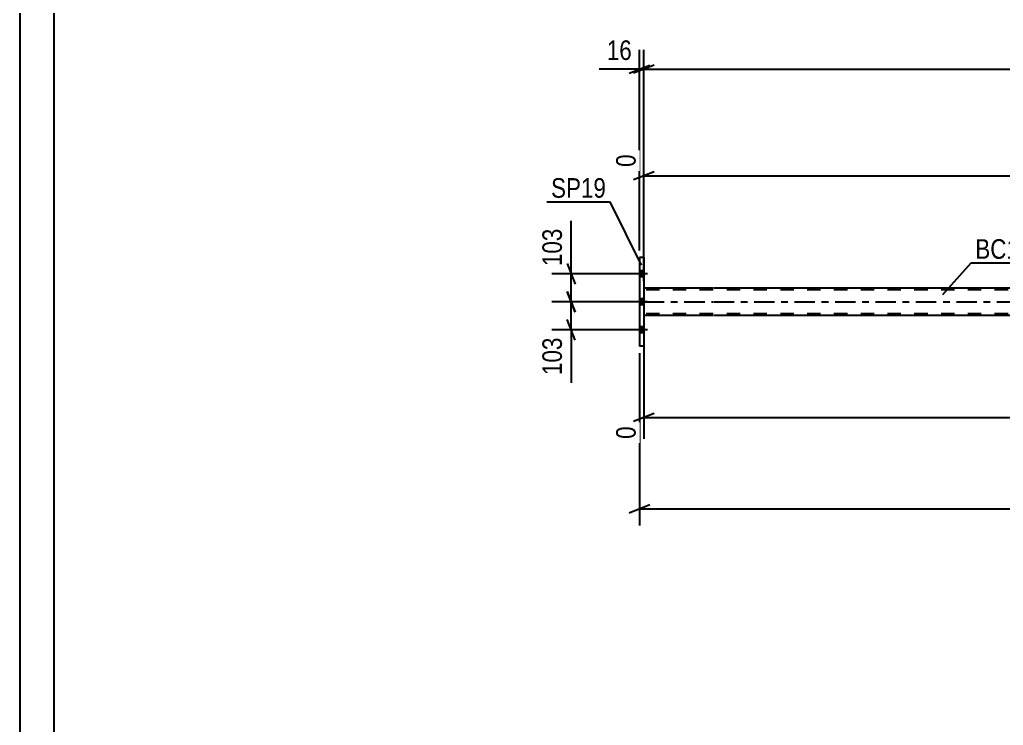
# Model space of a CAD drawing. Header units: millimetres. Extents: x 0 to 841, y 0 to 594.
# Drawn here: x 0 to 143.9, y 151.8 to 255.1 of the extents above; entities that cross this region are included whole.
import ezdxf

# ---------------------------------------------------------------- set-up
doc = ezdxf.new("R2010")
doc.units = ezdxf.units.MM
doc.linetypes.add('DXK_LINE_DOT2', pattern=[3.9198, 1.9599, -1.9599])
doc.linetypes.add('DXK_LINE_DOT3', pattern=[5.9187, 2.979, -0.9799, 0.9799, -0.9799])
doc.styles.add('Arial Narrow', font='ARIALN.TTF', dxfattribs={"height": 0.2})

# ---------------------------------------------------------------- blocks, each defined once
blk = doc.blocks.new('Unknown-122570569-1133')
at = {"color": 5, "linetype": 'Continuous'}
for p, q in [((0, 594), (0, 0)), ((5, 589), (5, 5))]:
    blk.add_line(p, q, dxfattribs=at)
blk = doc.blocks.new('Part-122570569-7320 - 7169')
at = {"color": 2, "linetype": 'Continuous'}
for p, q in [((101.46, 215.79), (91.34, 215.79)), ((146.32, 215.79), (101.56, 215.79)), ((101.46, 211.79), (91.34, 211.79)), ((146.32, 211.79), (101.56, 211.79))]:
    blk.add_line(p, q, dxfattribs=at)
at = {"color": 7, "linetype": 'DXK_LINE_DOT2'}
for p, q in [((91.34, 215.79), (91.34, 211.79)), ((101.46, 215.55), (91.34, 215.55)), ((763.96, 215.55), (101.56, 215.55)), ((101.46, 212.03), (91.34, 212.03)), ((763.96, 212.03), (101.56, 212.03))]:
    blk.add_line(p, q, dxfattribs=at)
at = {"color": 7, "linetype": 'DXK_LINE_DOT3'}
for p, q in [((91.34, 213.79), (101.46, 213.79)), ((101.56, 213.79), (763.96, 213.79))]:
    blk.add_line(p, q, dxfattribs=at)
blk = doc.blocks.new('Bolt-122570569-7361 - 7169')
at = {"linetype": 'Continuous'}
for points in [[(91.34, 217.45), (91.34, 218.33), (90.7, 218.33), (90.7, 217.45)], [(91.34, 217.45), (91.34, 218.33), (90.7, 218.33), (90.7, 217.45)], [(91.34, 217.45), (91.34, 218.33), (90.7, 218.33), (90.7, 217.45)], [(91.34, 213.35), (91.34, 214.23), (90.7, 214.23), (90.7, 213.35)], [(91.34, 213.35), (91.34, 214.23), (90.7, 214.23), (90.7, 213.35)], [(91.34, 209.25), (91.34, 210.13), (90.7, 210.13), (90.7, 209.25)], [(91.34, 209.25), (91.34, 210.13), (90.7, 210.13), (90.7, 209.25)], [(91.34, 209.25), (91.34, 210.13), (90.7, 210.13), (90.7, 209.25)]]:
    blk.add_hatch(color=1, dxfattribs=at).paths.add_polyline_path(points)
at = {"color": 1, "linetype": 'Continuous'}
for p, q in [((91.86, 217.89), (88.54, 217.89)), ((91.86, 217.89), (88.54, 217.89)), ((91.86, 217.89), (88.54, 217.89)), ((91.34, 218.33), (90.7, 218.33)), ((91.34, 218.33), (90.7, 218.33)), ((91.34, 218.33), (90.7, 218.33)), ((91.34, 217.45), (90.7, 217.45)), ((91.34, 217.45), (90.7, 217.45)), ((91.34, 217.45), (90.7, 217.45)), ((91.86, 213.79), (88.54, 213.79)), ((91.86, 213.79), (88.54, 213.79)), ((91.34, 214.23), (90.7, 214.23)), ((91.34, 214.23), (90.7, 214.23)), ((91.34, 213.35), (90.7, 213.35)), ((91.34, 213.35), (90.7, 213.35)), ((91.86, 209.69), (88.54, 209.69)), ((91.86, 209.69), (88.54, 209.69)), ((91.86, 209.69), (88.54, 209.69)), ((91.34, 210.13), (90.7, 210.13)), ((91.34, 210.13), (90.7, 210.13)), ((91.34, 210.13), (90.7, 210.13)), ((91.34, 209.25), (90.7, 209.25)), ((91.34, 209.25), (90.7, 209.25)), ((91.34, 209.25), (90.7, 209.25))]:
    blk.add_line(p, q, dxfattribs=at)
blk = doc.blocks.new('Part-122570569-7430 - 7169')
at = {"color": 2, "linetype": 'Continuous'}
for p, q in [((91.34, 220.29), (90.7, 220.29)), ((90.7, 220.29), (90.7, 207.29)), ((91.34, 220.29), (91.34, 207.29)), ((91.34, 207.29), (90.7, 207.29))]:
    blk.add_line(p, q, dxfattribs=at)
blk = doc.blocks.new('StraightDimension-122570569-11302 - 7169')
at = {"color": 7, "linetype": 'Continuous'}
for p, q in [((91.34, 221.29), (91.34, 250.66)), ((92.84, 248.41), (89.84, 247.21)), ((91.34, 247.81), (774.18, 247.81))]:
    blk.add_line(p, q, dxfattribs=at)
blk = doc.blocks.new('StraightDimension-122570569-20571 - 7169')
at = {"color": 7, "linetype": 'Continuous'}
for p, q in [((90.7, 206.29), (90.7, 181.09)), ((92.2, 184.09), (89.2, 182.89)), ((90.7, 183.49), (774.82, 183.49))]:
    blk.add_line(p, q, dxfattribs=at)
blk = doc.blocks.new('StraightDimension-122570569-7568 - 7169')
at = {"color": 7, "linetype": 'Continuous'}
for p, q in [((80.1, 215.29), (81.3, 212.29)), ((90.34, 213.79), (77.85, 213.79)), ((80.7, 209.69), (80.7, 213.79)), ((81.3, 208.19), (80.1, 211.19)), ((89.7, 209.69), (77.85, 209.69)), ((80.7, 209.69), (80.7, 201.95)), ((80.7, 209.69), (80.7, 201.95))]:
    blk.add_line(p, q, dxfattribs=at)
at = {"color": 0}
blk.add_wipeout([(79.95, 209.16), (75.75, 209.16), (75.75, 202.48), (79.95, 202.48)], dxfattribs=at)
at = {"color": 3, "style": 'Arial Narrow'}
blk.add_text('103', height=2.863, rotation=90.0002, dxfattribs=at).set_placement((79.35, 203.08))
blk = doc.blocks.new('StraightDimension-122570569-7582 - 7169')
at = {"color": 7, "linetype": 'Continuous'}
for p, q in [((80.7, 217.89), (80.7, 225.62)), ((80.7, 217.89), (80.7, 225.62)), ((80.1, 219.39), (81.3, 216.39)), ((89.7, 217.89), (77.85, 217.89)), ((80.7, 213.79), (80.7, 217.89)), ((81.3, 212.29), (80.1, 215.29)), ((90.34, 213.79), (77.85, 213.79))]:
    blk.add_line(p, q, dxfattribs=at)
at = {"color": 0}
blk.add_wipeout([(79.95, 225.1), (75.75, 225.1), (75.75, 218.41), (79.95, 218.41)], dxfattribs=at)
at = {"color": 3, "style": 'Arial Narrow'}
blk.add_text('103', height=2.863, rotation=90.0002, dxfattribs=at).set_placement((79.35, 219.01))
blk = doc.blocks.new('StraightDimension-122570569-7602 - 7169')
at = {"color": 7, "linetype": 'Continuous'}
for p, q in [((91.34, 210.79), (91.34, 193.74)), ((92.84, 197.47), (89.84, 196.27)), ((91.34, 196.87), (239.95, 196.87))]:
    blk.add_line(p, q, dxfattribs=at)
at = {"color": 0, "linetype": 'Continuous'}
blk.add_wipeout([(90.74, 196.17), (86.54, 196.17), (86.54, 193.14), (90.74, 193.14)], dxfattribs=at)
at = {"color": 3, "linetype": 'Continuous', "style": 'Arial Narrow'}
blk.add_text('0', height=2.86, rotation=90.0002, dxfattribs=at).set_placement((90.14, 193.74))
blk = doc.blocks.new('StraightDimension-122570569-11303 - 7169')
at = {"color": 7, "linetype": 'Continuous'}
for p, q in [((90.7, 221.29), (90.7, 250.66)), ((91.34, 221.29), (91.34, 250.66)), ((90.7, 247.81), (84.79, 247.81)), ((90.7, 247.81), (84.79, 247.81)), ((89.2, 247.21), (92.2, 248.41)), ((92.84, 248.41), (89.84, 247.21)), ((90.7, 247.81), (91.34, 247.81))]:
    blk.add_line(p, q, dxfattribs=at)
at = {"color": 0}
blk.add_wipeout([(90.17, 248.56), (90.17, 252.76), (85.32, 252.76), (85.32, 248.56)], dxfattribs=at)
at = {"color": 3, "style": 'Arial Narrow'}
blk.add_text('16', height=2.863, dxfattribs=at).set_placement((85.92, 249.16))
blk = doc.blocks.new('StraightDimension-122570569-20585 - 7169')
at = {"color": 7, "linetype": 'Continuous'}
for p, q in [((91.34, 216.79), (91.34, 235.35)), ((92.84, 232.82), (89.84, 231.62)), ((91.34, 232.22), (239.95, 232.22))]:
    blk.add_line(p, q, dxfattribs=at)
at = {"color": 0, "linetype": 'Continuous'}
blk.add_wipeout([(90.74, 235.95), (86.54, 235.95), (86.54, 232.92), (90.74, 232.92)], dxfattribs=at)
at = {"color": 3, "linetype": 'Continuous', "style": 'Arial Narrow'}
blk.add_text('0', height=2.86, rotation=90.0002, dxfattribs=at).set_placement((90.14, 233.52))
blk = doc.blocks.new('Mark-122570569-7316 - 7169')
at = {"color": 0}
blk.add_wipeout([(149.89, 220.08), (149.89, 223.08), (139.84, 223.08), (139.84, 220.08)], dxfattribs=at)
blk.add_wipeout([(149.89, 220.08), (149.89, 223.08), (139.84, 223.08), (139.84, 220.08)], dxfattribs=at)
at = {"color": 30, "linetype": 'Continuous'}
for p, q in [((135.1, 214.85), (139.24, 219.48)), ((139.24, 219.48), (150.49, 219.48))]:
    blk.add_line(p, q, dxfattribs=at)
at = {"color": 3, "style": 'Arial Narrow'}
blk.add_text('BC179', height=2.863, dxfattribs=at).set_placement((139.84, 220.08))
blk = doc.blocks.new('Mark-122570569-7426 - 7169')
at = {"color": 0}
blk.add_wipeout([(85.8, 229.01), (85.8, 232.01), (77.76, 232.01), (77.76, 229.01)], dxfattribs=at)
blk.add_wipeout([(85.8, 229.01), (85.8, 232.01), (77.76, 232.01), (77.76, 229.01)], dxfattribs=at)
at = {"color": 30, "linetype": 'Continuous'}
for p in [(77.16, 228.41), (90.99, 219.15)]:
    blk.add_line(p, (86.4, 228.41), dxfattribs=at)
at = {"color": 3, "style": 'Arial Narrow'}
blk.add_text('SP19', height=2.863, dxfattribs=at).set_placement((77.76, 229.01))

msp = doc.modelspace()

# ---------------------------------------------------------------- block references
for name in ['Unknown-122570569-1133', 'Part-122570569-7430 - 7169', 'Bolt-122570569-7361 - 7169', 'Part-122570569-7320 - 7169']:
    msp.add_blockref(name, (0, 0))

# ---------------------------------------------------------------- next in the draw order: block references
for name in ['StraightDimension-122570569-11302 - 7169', 'StraightDimension-122570569-20571 - 7169']:
    msp.add_blockref(name, (0, 0))

# ---------------------------------------------------------------- next in the draw order: block references
msp.add_blockref('StraightDimension-122570569-7568 - 7169', (0, 0))

# ---------------------------------------------------------------- next in the draw order: block references
for name in ['StraightDimension-122570569-7582 - 7169', 'StraightDimension-122570569-7602 - 7169']:
    msp.add_blockref(name, (0, 0))

# ---------------------------------------------------------------- next in the draw order: block references
msp.add_blockref('StraightDimension-122570569-11303 - 7169', (0, 0))

# ---------------------------------------------------------------- next in the draw order: block references
msp.add_blockref('StraightDimension-122570569-20585 - 7169', (0, 0))

# ---------------------------------------------------------------- next in the draw order: block references
for name in ['Mark-122570569-7426 - 7169', 'Mark-122570569-7316 - 7169']:
    msp.add_blockref(name, (0, 0))

doc.saveas('drawing.dxf')
